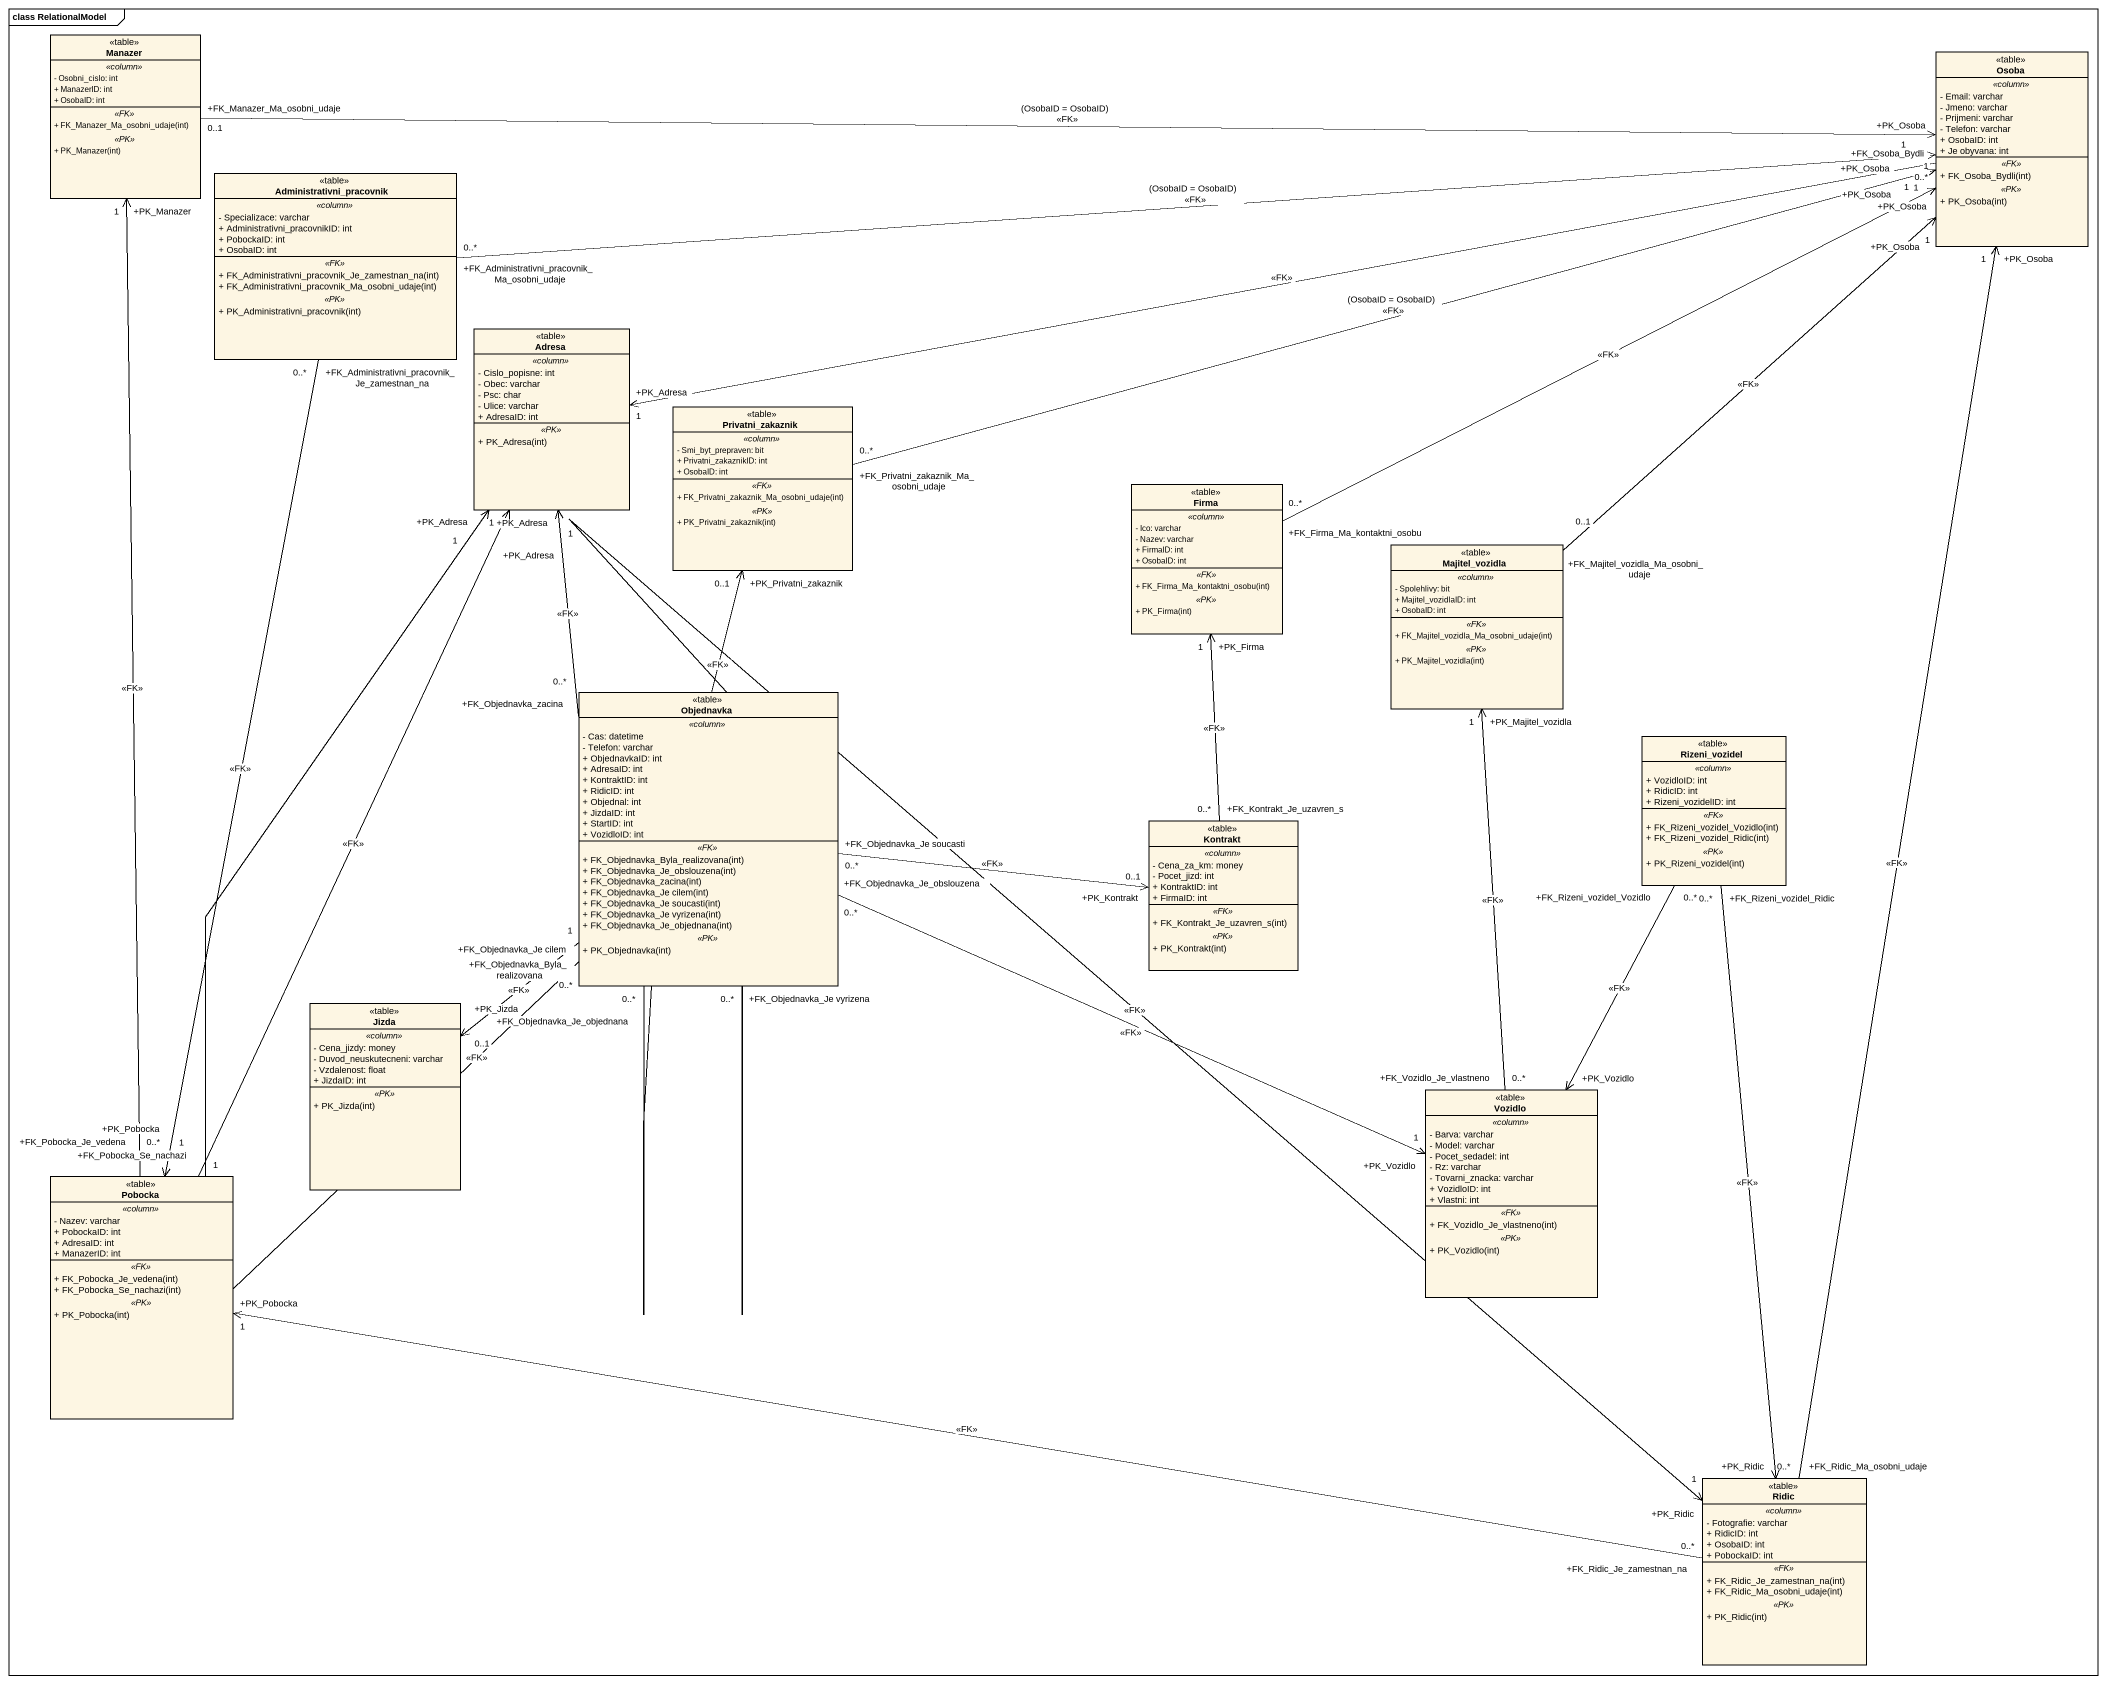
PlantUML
@startuml
mainframe class RelationalModel
hide circle
hide empty members
skinparam classAttributeIconSize 0
class Manazer <<table>> {
  .. <<column>> ..
  - Osobni_cislo: int
  + ManazerID: int
  + OsobaID: int
  .. <<FK>> ..
  + FK_Manazer_Ma_osobni_udaje(int)
  .. <<PK>> ..
  + PK_Manazer(int)
}
class Osoba <<table>> {
  .. <<column>> ..
  - Email: varchar
  - Jmeno: varchar
  - Prijmeni: varchar
  - Telefon: varchar
  + OsobaID: int
  + Je obyvana: int
  .. <<FK>> ..
  + FK_Osoba_Bydli(int)
  .. <<PK>> ..
  + PK_Osoba(int)
}
class Administrativni_pracovnik <<table>> {
  .. <<column>> ..
  - Specializace: varchar
  + Administrativni_pracovnikID: int
  + PobockaID: int
  + OsobaID: int
  .. <<FK>> ..
  + FK_Administrativni_pracovnik_Je_zamestnan_na(int)
  + FK_Administrativni_pracovnik_Ma_osobni_udaje(int)
  .. <<PK>> ..
  + PK_Administrativni_pracovnik(int)
}
class Adresa <<table>> {
  .. <<column>> ..
  - Cislo_popisne: int
  - Obec: varchar
  - Psc: char
  - Ulice: varchar
  + AdresaID: int
  .. <<PK>> ..
  + PK_Adresa(int)
}
class Privatni_zakaznik <<table>> {
  .. <<column>> ..
  - Smi_byt_prepraven: bit
  + Privatni_zakaznikID: int
  + OsobaID: int
  .. <<FK>> ..
  + FK_Privatni_zakaznik_Ma_osobni_udaje(int)
  .. <<PK>> ..
  + PK_Privatni_zakaznik(int)
}
class Firma <<table>> {
  .. <<column>> ..
  - Ico: varchar
  - Nazev: varchar
  + FirmaID: int
  + OsobaID: int
  .. <<FK>> ..
  + FK_Firma_Ma_kontaktni_osobu(int)
  .. <<PK>> ..
  + PK_Firma(int)
}
class Majitel_vozidla <<table>> {
  .. <<column>> ..
  - Spolehlivy: bit
  + Majitel_vozidlaID: int
  + OsobaID: int
  .. <<FK>> ..
  + FK_Majitel_vozidla_Ma_osobni_udaje(int)
  .. <<PK>> ..
  + PK_Majitel_vozidla(int)
}
class Objednavka <<table>> {
  .. <<column>> ..
  - Cas: datetime
  - Telefon: varchar
  + ObjednavkaID: int
  + AdresaID: int
  + KontraktID: int
  + RidicID: int
  + Objednal: int
  + JizdaID: int
  + StartID: int
  + VozidloID: int
  .. <<FK>> ..
  + FK_Objednavka_Byla_realizovana(int)
  + FK_Objednavka_Je_obslouzena(int)
  + FK_Objednavka_zacina(int)
  + FK_Objednavka_Je cilem(int)
  + FK_Objednavka_Je soucasti(int)
  + FK_Objednavka_Je vyrizena(int)
  + FK_Objednavka_Je_objednana(int)
  .. <<PK>> ..
  + PK_Objednavka(int)
}
class Rizeni_vozidel <<table>> {
  .. <<column>> ..
  + VozidloID: int
  + RidicID: int
  + Rizeni_vozidelID: int
  .. <<FK>> ..
  + FK_Rizeni_vozidel_Vozidlo(int)
  + FK_Rizeni_vozidel_Ridic(int)
  .. <<PK>> ..
  + PK_Rizeni_vozidel(int)
}
class Kontrakt <<table>> {
  .. <<column>> ..
  - Cena_za_km: money
  - Pocet_jizd: int
  + KontraktID: int
  + FirmaID: int
  .. <<FK>> ..
  + FK_Kontrakt_Je_uzavren_s(int)
  .. <<PK>> ..
  + PK_Kontrakt(int)
}
class Jizda <<table>> {
  .. <<column>> ..
  - Cena_jizdy: money
  - Duvod_neuskutecneni: varchar
  - Vzdalenost: float
  + JizdaID: int
  .. <<PK>> ..
  + PK_Jizda(int)
}
class Vozidlo <<table>> {
  .. <<column>> ..
  - Barva: varchar
  - Model: varchar
  - Pocet_sedadel: int
  - Rz: varchar
  - Tovarni_znacka: varchar
  + VozidloID: int
  + Vlastni: int
  .. <<FK>> ..
  + FK_Vozidlo_Je_vlastneno(int)
  .. <<PK>> ..
  + PK_Vozidlo(int)
}
class Pobocka <<table>> {
  .. <<column>> ..
  - Nazev: varchar
  + PobockaID: int
  + AdresaID: int
  + ManazerID: int
  .. <<FK>> ..
  + FK_Pobocka_Je_vedena(int)
  + FK_Pobocka_Se_nachazi(int)
  .. <<PK>> ..
  + PK_Pobocka(int)
}
class Ridic <<table>> {
  .. <<column>> ..
  - Fotografie: varchar
  + RidicID: int
  + OsobaID: int
  + PobockaID: int
  .. <<FK>> ..
  + FK_Ridic_Je_zamestnan_na(int)
  + FK_Ridic_Ma_osobni_udaje(int)
  .. <<PK>> ..
  + PK_Ridic(int)
}
Manazer "+FK_Manazer_Ma_osobni_udaje\n0..1" -right-> "+PK_Osoba\n1" Osoba : (OsobaID = OsobaID)\n<<FK>>
Osoba "+FK_Osoba_Bydli\n0..*" -left-> "+PK_Adresa\n1" Adresa : <<FK>>
Administrativni_pracovnik "+FK_Administrativni_pracovnik_Ma_osobni_udaje\n0..*" -right-> "+PK_Osoba\n1" Osoba : (OsobaID = OsobaID)\n<<FK>>
Administrativni_pracovnik "+FK_Administrativni_pracovnik_Je_zamestnan_na\n0..*" --> "+PK_Pobocka\n1" Pobocka : <<FK>>
Privatni_zakaznik "+FK_Privatni_zakaznik_Ma_osobni_udaje\n0..*" -right-> "+PK_Osoba\n1" Osoba : (OsobaID = OsobaID)\n<<FK>>
Firma "+FK_Firma_Ma_kontaktni_osobu\n0..*" -right-> "+PK_Osoba\n1" Osoba : <<FK>>
Majitel_vozidla "+FK_Majitel_vozidla_Ma_osobni_udaje\n0..1" -up-> "+PK_Osoba\n1" Osoba : <<FK>>
Objednavka "+FK_Objednavka_Je cilem\n0..*" -up-> "+PK_Adresa\n1" Adresa : <<FK>>
Objednavka "+FK_Objednavka_zacina\n0..*" -up-> "+PK_Adresa\n1" Adresa : <<FK>>
Objednavka "+FK_Objednavka_Je_objednana\n0..*" -up-> "+PK_Privatni_zakaznik\n0..1" Privatni_zakaznik : <<FK>>
Objednavka "+FK_Objednavka_Je soucasti\n0..*" -right-> "+PK_Kontrakt\n0..1" Kontrakt : <<FK>>
Objednavka "+FK_Objednavka_Byla_realizovana\n1" --> "+PK_Jizda\n0..1" Jizda : <<FK>>
Objednavka "+FK_Objednavka_Je_obslouzena\n0..*" -right-> "+PK_Vozidlo\n1" Vozidlo : <<FK>>
Objednavka "+FK_Objednavka_Je vyrizena\n0..*" --> "+PK_Ridic\n1" Ridic : <<FK>>
Rizeni_vozidel "+FK_Rizeni_vozidel_Vozidlo\n0..*" --> "+PK_Vozidlo" Vozidlo : <<FK>>
Rizeni_vozidel "+FK_Rizeni_vozidel_Ridic\n0..*" --> "+PK_Ridic" Ridic : <<FK>>
Kontrakt "+FK_Kontrakt_Je_uzavren_s\n0..*" -up-> "+PK_Firma\n1" Firma : <<FK>>
Vozidlo "+FK_Vozidlo_Je_vlastneno\n0..*" -up-> "+PK_Majitel_vozidla\n1" Majitel_vozidla : <<FK>>
Pobocka "+FK_Pobocka_Je_vedena\n0..*" -up-> "+PK_Manazer\n1" Manazer : <<FK>>
Pobocka "+FK_Pobocka_Se_nachazi\n1" -up-> "+PK_Adresa\n1" Adresa : <<FK>>
Ridic "+FK_Ridic_Ma_osobni_udaje\n0..*" -up-> "+PK_Osoba\n1" Osoba : <<FK>>
Ridic "+FK_Ridic_Je_zamestnan_na\n0..*" -left-> "+PK_Pobocka\n1" Pobocka : <<FK>>
@enduml
